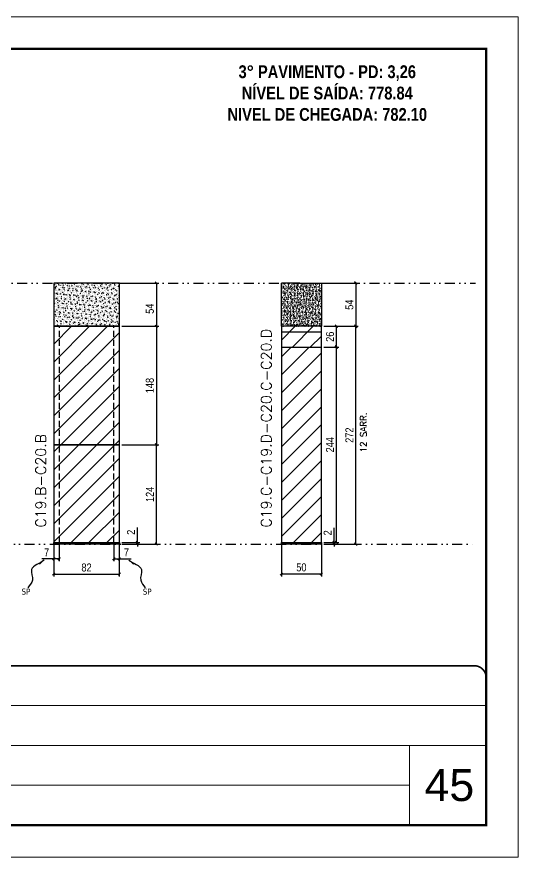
# Model space of a CAD drawing. Extents: x 2949 to 9203, y -16089 to 12527.
# Drawn here: x 3807 to 4434, y -1158 to -108 of the extents above; entities that cross this region are included whole.
import ezdxf

# ---------------------------------------------------------------- set-up
doc = ezdxf.new("R2010")
doc.units = 0
for name, pattern in [('CONTINUO', [0]), ('DASHED', [0.75, 0.5, -0.25]), ('DIVIDE2', [0.625, 0.25, -0.125, 0, -0.125, 0, -0.125]), ('HIDDEN', [0.375, 0.25, -0.125])]:
    doc.linetypes.add(name, pattern=pattern)
for name, color, linetype, lineweight in [('CARIMBO', 255, 'Continuous', 9), ('Folhas', 255, 'Continuous', 9), ('Hachura', 251, 'Continuous', 9), ('SARRAFO DE PRESSAO', 251, 'DASHED', 9), ('Texto Seção', 7, 'Continuous', 15)]:
    doc.layers.add(name, color=color, linetype=linetype, lineweight=lineweight)
for name, color, linetype in [('COTA', 241, 'Continuous'), ('cotas', 4, 'Continuous'), ('NOMENCLATURA', 7, 'Continuous'), ('Nível', 160, 'Continuous'), ('Painéis', 200, 'Continuous'), ('SARR_2.2x7', 40, 'Continuous'), ('Sarrafo de Pressão', 42, 'HIDDEN'), ('texto', 7, 'Continuous')]:
    doc.layers.add(name, color=color, linetype=linetype)
doc.styles.add('ARIAL', font='arial.ttf')
doc.styles.add('COTA TECNICA', font='techl___.ttf', dxfattribs={"height": 10})
doc.styles.add('COTA TECNICA-50', font='techl___.ttf', dxfattribs={"height": 10})
doc.styles.add('REGUA-120', font='ROMANS.shx', dxfattribs={"height": 15})
doc.styles.add('ROMANC', font='techb___.ttf', dxfattribs={"height": 2.5})
doc.styles.add('ROMANS', font='romans.shx')
doc.styles.get("Standard").update_dxf_attribs({"font": 'arial.ttf'})
doc.dimstyles.new('COTA PAINEL-50', dxfattribs={"dimtxt": 10, "dimasz": 3, "dimexe": 3, "dimexo": 3, "dimgap": 3, "dimtad": 1, "dimdec": 1, "dimzin": 12, "dimdsep": 46, "dimtxsty": 'COTA TECNICA-50', "dimblk1": 'OBLIQUE', "dimblk2": 'OBLIQUE', "dimsah": 1, "dimcen": 0.9, "dimclrd": 4, "dimclre": 4, "dimclrt": 240, "dimadec": 1, "dimazin": 3, "dimtfac": 1, "dimtdec": 1, "dimtmove": 0, "dimatfit": 3, "dimfxl": 1, "dimtolj": 1, "dimtzin": 12, "dimarcsym": 0})
doc.dimstyles.new('PAINEL', dxfattribs={"dimtxt": 10, "dimasz": 3, "dimexe": 3, "dimexo": 3, "dimgap": 3, "dimtad": 1, "dimdec": 1, "dimzin": 12, "dimdsep": 46, "dimtxsty": 'COTA TECNICA', "dimblk1": 'OBLIQUE', "dimblk2": 'OBLIQUE', "dimsah": 1, "dimcen": 0.9, "dimclrd": 4, "dimclre": 4, "dimclrt": 240, "dimadec": 1, "dimazin": 3, "dimtfac": 1, "dimtdec": 1, "dimtmove": 0, "dimatfit": 3, "dimfxl": 1, "dimtolj": 1, "dimtzin": 12, "dimarcsym": 0})
doc.dimstyles.get("Standard").update_dxf_attribs({"dimtxt": 0.18, "dimasz": 0.18, "dimexe": 0.18, "dimexo": 0.0625, "dimgap": 0.09, "dimtad": 0, "dimtih": 1, "dimtoh": 1, "dimdec": 4, "dimzin": 0, "dimdsep": 46, "dimtxsty": 'Standard', "dimcen": 0.09, "dimadec": 0, "dimazin": 0, "dimtfac": 1, "dimtdec": 4, "dimtofl": 0, "dimtmove": 0, "dimatfit": 3, "dimfxl": 1, "dimtolj": 1, "dimtzin": 0, "dimarcsym": 0})
pattern_1 = [(45, (70.199, 3445.725), (-11.22532, 11.22532), [])]

# ---------------------------------------------------------------- blocks, each defined once
blk = doc.blocks.new('9999999999')
at = {"color": 30, "linetype": 'CONTINUO'}
for p, q in [((98564.6, 34379.6), (99584, 34379.6)), ((98564.6, 34329.8), (99488, 34329.8)), ((99584, 34329.8), (99488, 34329.8)), ((99488, 34329.8), (99488, 34230.2)), ((98564.6, 34280), (99488, 34280))]:
    blk.add_line(p, q, dxfattribs=at)
at = {"color": 30, "linetype": 'CONTINUO', "const_width": 2}
blk.add_lwpolyline([(99584, 34230.2), (99584, 34414.4, 0.414214), (99569, 34429.4), (98229, 34429.4, 0.414214), (98214, 34414.4), (98214, 34245.2, 0.414214), (98229, 34230.2), (99584, 34230.2)], format="xyb", dxfattribs=at)
at = {"layer": 'Folhas'}
blk.add_lwpolyline([(98139, 34190.2), (99624, 34190.2), (99624, 35240.2), (98139, 35240.2)], close=True, dxfattribs=at)
at = {"layer": 'Folhas', "color": 30, "const_width": 3}
blk.add_lwpolyline([(98214, 34230.2), (99584, 34230.2), (99584, 35200.2), (98214, 35200.2)], close=True, dxfattribs=at)
blk = doc.blocks.new('_Oblique')
at = {"color": 0, "linetype": 'ByBlock', "lineweight": -2}
blk.add_line((-0.5, -0.5), (0.5, 0.5), dxfattribs=at)
blk = doc.blocks.new('*D2717')
at = {"layer": 'COTA', "color": 4, "lineweight": -2, "transparency": 16777216}
for p, q in [((3853.4, -767.3), (3853.4, -806.8)), ((3935.4, -767.3), (3935.4, -806.8)), ((3853.4, -803.8), (3935.4, -803.8))]:
    blk.add_line(p, q, dxfattribs=at)
at = {"layer": 'Defpoints', "color": 0, "transparency": 16777216}
for p in [(3853.4, -764.3), (3935.4, -764.3), (3935.4, -803.8)]:
    blk.add_point(p, dxfattribs=at)
at = {"layer": 'COTA', "color": 4, "lineweight": -2, "transparency": 16777216, "xscale": 3, "yscale": 3, "zscale": 3, "rotation": 180}
blk.add_blockref('_Oblique', (3853.4, -803.8), dxfattribs=at)
at = {"layer": 'COTA', "color": 4, "lineweight": -2, "transparency": 16777216, "xscale": 3, "yscale": 3, "zscale": 3}
blk.add_blockref('_Oblique', (3935.4, -803.8), dxfattribs=at)
at = {"layer": 'COTA', "color": 240, "transparency": 16777216, "insert": (3894.4, -795.7), "char_height": 10, "attachment_point": 5, "style": 'COTA TECNICA'}
blk.add_mtext('\\A1;82', dxfattribs=at)
blk = doc.blocks.new('*D2718')
at = {"layer": 'COTA', "color": 4, "lineweight": -2, "transparency": 16777216}
for p, q in [((3938.4, -642.3), (3984.7, -642.3)), ((3981.7, -766.3), (3981.7, -642.3)), ((3938.4, -766.3), (3984.7, -766.3))]:
    blk.add_line(p, q, dxfattribs=at)
at = {"layer": 'Defpoints', "color": 0, "transparency": 16777216}
for p in [(3935.4, -642.3), (3981.7, -642.3), (3935.4, -766.3)]:
    blk.add_point(p, dxfattribs=at)
at = {"layer": 'COTA', "color": 4, "lineweight": -2, "transparency": 16777216, "xscale": 3, "yscale": 3, "zscale": 3}
for p, rotation in [((3981.7, -642.3), 90), ((3981.7, -766.3), 270)]:
    blk.add_blockref('_Oblique', p, dxfattribs=dict(at, rotation=rotation))
at = {"layer": 'COTA', "color": 240, "transparency": 16777216, "insert": (3973.6, -704.3), "char_height": 10, "attachment_point": 5, "rotation": 90, "style": 'COTA TECNICA-50'}
blk.add_mtext('\\A1;124', dxfattribs=at)
blk = doc.blocks.new('*D2719')
at = {"layer": 'COTA', "color": 4, "lineweight": -2, "transparency": 16777216}
for p, q in [((3958, -764.3), (3958, -745.5)), ((3938.4, -764.3), (3961, -764.3)), ((3938.4, -766.3), (3961, -766.3)), ((3958, -766.3), (3958, -764.3)), ((3958, -766.3), (3958, -769.3))]:
    blk.add_line(p, q, dxfattribs=at)
at = {"layer": 'Defpoints', "color": 0, "transparency": 16777216}
for p in [(3935.4, -764.3), (3935.4, -766.3), (3958, -766.3)]:
    blk.add_point(p, dxfattribs=at)
at = {"layer": 'COTA', "color": 4, "lineweight": -2, "transparency": 16777216, "xscale": 3, "yscale": 3, "zscale": 3}
for p, rotation in [((3958, -764.3), 270), ((3958, -766.3), 90)]:
    blk.add_blockref('_Oblique', p, dxfattribs=dict(at, rotation=rotation))
at = {"layer": 'COTA', "color": 240, "transparency": 16777216, "insert": (3950, -751.6), "char_height": 10, "attachment_point": 5, "rotation": 90, "style": 'COTA TECNICA-50'}
blk.add_mtext('\\A1;2', dxfattribs=at)
blk = doc.blocks.new('*D2720')
at = {"layer": 'COTA', "color": 4, "linetype": 'ByBlock', "lineweight": -2, "transparency": 16777216}
for p, q in [((3938.4, -440.3), (3984.7, -440.3)), ((3981.7, -440.3), (3981.7, -494.3)), ((3938.4, -494.3), (3984.7, -494.3))]:
    blk.add_line(p, q, dxfattribs=at)
at = {"layer": 'Defpoints', "color": 0, "linetype": 'ByBlock', "transparency": 16777216}
for p in [(3935.4, -440.3), (3935.4, -494.3), (3981.7, -494.3)]:
    blk.add_point(p, dxfattribs=at)
at = {"layer": 'COTA', "color": 4, "linetype": 'ByBlock', "lineweight": -2, "transparency": 16777216, "xscale": 3, "yscale": 3, "zscale": 3}
for p, rotation in [((3981.7, -440.3), 90), ((3981.7, -494.3), 270)]:
    blk.add_blockref('_Oblique', p, dxfattribs=dict(at, rotation=rotation))
at = {"layer": 'COTA', "color": 240, "linetype": 'ByBlock', "transparency": 16777216, "insert": (3973.6, -472.3), "char_height": 10, "attachment_point": 5, "rotation": 90, "style": 'COTA TECNICA'}
blk.add_mtext('\\A1;54', dxfattribs=at)
blk = doc.blocks.new('*D2731')
at = {"layer": 'COTA', "color": 4, "linetype": 'ByBlock', "lineweight": -2, "transparency": 16777216}
for p, q in [((3938.4, -494.3), (3984.7, -494.3)), ((3981.7, -494.3), (3981.7, -642.3)), ((3938.4, -642.3), (3984.7, -642.3))]:
    blk.add_line(p, q, dxfattribs=at)
at = {"layer": 'Defpoints', "color": 0, "linetype": 'ByBlock', "transparency": 16777216}
for p in [(3935.4, -494.3), (3935.4, -642.3), (3981.7, -642.3)]:
    blk.add_point(p, dxfattribs=at)
at = {"layer": 'COTA', "color": 4, "linetype": 'ByBlock', "lineweight": -2, "transparency": 16777216, "xscale": 3, "yscale": 3, "zscale": 3}
for p, rotation in [((3981.7, -494.3), 90), ((3981.7, -642.3), 270)]:
    blk.add_blockref('_Oblique', p, dxfattribs=dict(at, rotation=rotation))
at = {"layer": 'COTA', "color": 240, "linetype": 'ByBlock', "transparency": 16777216, "insert": (3973.6, -568.3), "char_height": 10, "attachment_point": 5, "rotation": 90, "style": 'COTA TECNICA'}
blk.add_mtext('\\A1;148', dxfattribs=at)
blk = doc.blocks.new('*D2721')
at = {"layer": 'COTA', "color": 4, "lineweight": -2, "transparency": 16777216}
for p, q in [((4138, -767.3), (4138, -806.7)), ((4188, -767.3), (4188, -806.7)), ((4138, -803.7), (4188, -803.7))]:
    blk.add_line(p, q, dxfattribs=at)
at = {"layer": 'Defpoints', "color": 0, "transparency": 16777216}
for p in [(4138, -764.3), (4188, -764.3), (4188, -803.7)]:
    blk.add_point(p, dxfattribs=at)
at = {"layer": 'COTA', "color": 4, "lineweight": -2, "transparency": 16777216, "xscale": 3, "yscale": 3, "zscale": 3, "rotation": 180}
blk.add_blockref('_Oblique', (4138, -803.7), dxfattribs=at)
at = {"layer": 'COTA', "color": 4, "lineweight": -2, "transparency": 16777216, "xscale": 3, "yscale": 3, "zscale": 3}
blk.add_blockref('_Oblique', (4188, -803.7), dxfattribs=at)
at = {"layer": 'COTA', "color": 240, "transparency": 16777216, "insert": (4163, -795.5), "char_height": 10, "attachment_point": 5, "style": 'COTA TECNICA'}
blk.add_mtext('\\A1;50', dxfattribs=at)
blk = doc.blocks.new('*D2722')
at = {"layer": 'COTA', "color": 4, "lineweight": -2, "transparency": 16777216}
for p, q in [((4191, -494.3), (4234.1, -494.3)), ((4231.1, -766.3), (4231.1, -494.3)), ((4191, -766.3), (4234.1, -766.3))]:
    blk.add_line(p, q, dxfattribs=at)
at = {"layer": 'Defpoints', "color": 0, "transparency": 16777216}
for p in [(4188, -494.3), (4231.1, -494.3), (4188, -766.3)]:
    blk.add_point(p, dxfattribs=at)
at = {"layer": 'COTA', "color": 4, "lineweight": -2, "transparency": 16777216, "xscale": 3, "yscale": 3, "zscale": 3}
for p, rotation in [((4231.1, -494.3), 90), ((4231.1, -766.3), 270)]:
    blk.add_blockref('_Oblique', p, dxfattribs=dict(at, rotation=rotation))
at = {"layer": 'COTA', "color": 240, "transparency": 16777216, "insert": (4223, -630.3), "char_height": 10, "attachment_point": 5, "rotation": 90, "style": 'COTA TECNICA'}
blk.add_mtext('\\A1;272', dxfattribs=at)
blk = doc.blocks.new('*D2723')
at = {"layer": 'COTA', "color": 4, "lineweight": -2, "transparency": 16777216}
for p, q in [((4203.8, -764.3), (4203.8, -746.2)), ((4191, -764.3), (4206.8, -764.3)), ((4191, -766.3), (4206.8, -766.3)), ((4203.8, -766.3), (4203.8, -764.3)), ((4203.8, -766.3), (4203.8, -769.3))]:
    blk.add_line(p, q, dxfattribs=at)
at = {"layer": 'Defpoints', "color": 0, "transparency": 16777216}
for p in [(4188, -764.3), (4188, -766.3), (4203.8, -764.3)]:
    blk.add_point(p, dxfattribs=at)
at = {"layer": 'COTA', "color": 4, "lineweight": -2, "transparency": 16777216, "xscale": 3, "yscale": 3, "zscale": 3}
for p, rotation in [((4203.8, -764.3), 270), ((4203.8, -766.3), 90)]:
    blk.add_blockref('_Oblique', p, dxfattribs=dict(at, rotation=rotation))
at = {"layer": 'COTA', "color": 240, "transparency": 16777216, "insert": (4195.8, -752.3), "char_height": 10, "attachment_point": 5, "rotation": 90, "style": 'COTA TECNICA-50'}
blk.add_mtext('\\A1;2', dxfattribs=at)
blk = doc.blocks.new('*D2733')
at = {"layer": 'COTA', "color": 4, "linetype": 'ByBlock', "lineweight": -2, "transparency": 16777216}
for p, q in [((4191, -520.3), (4209.9, -520.3)), ((4206.9, -764.3), (4206.9, -520.3)), ((4191, -764.3), (4209.9, -764.3))]:
    blk.add_line(p, q, dxfattribs=at)
at = {"layer": 'Defpoints', "color": 0, "linetype": 'ByBlock', "transparency": 16777216}
for p in [(4188, -520.3), (4206.9, -520.3), (4188, -764.3)]:
    blk.add_point(p, dxfattribs=at)
at = {"layer": 'COTA', "color": 4, "linetype": 'ByBlock', "lineweight": -2, "transparency": 16777216, "xscale": 3, "yscale": 3, "zscale": 3}
for p, rotation in [((4206.9, -520.3), 90), ((4206.9, -764.3), 270)]:
    blk.add_blockref('_Oblique', p, dxfattribs=dict(at, rotation=rotation))
at = {"layer": 'COTA', "color": 240, "linetype": 'ByBlock', "transparency": 16777216, "insert": (4198.8, -642.3), "char_height": 10, "attachment_point": 5, "rotation": 90, "style": 'COTA TECNICA'}
blk.add_mtext('\\A1;244', dxfattribs=at)
blk = doc.blocks.new('*D2734')
at = {"layer": 'COTA', "color": 4, "linetype": 'ByBlock', "lineweight": -2, "transparency": 16777216}
for p, q in [((4191, -494.3), (4209.9, -494.3)), ((4206.9, -520.3), (4206.9, -494.3)), ((4191, -520.3), (4209.9, -520.3))]:
    blk.add_line(p, q, dxfattribs=at)
at = {"layer": 'Defpoints', "color": 0, "linetype": 'ByBlock', "transparency": 16777216}
for p in [(4188, -494.3), (4206.9, -494.3), (4188, -520.3)]:
    blk.add_point(p, dxfattribs=at)
at = {"layer": 'COTA', "color": 4, "linetype": 'ByBlock', "lineweight": -2, "transparency": 16777216, "xscale": 3, "yscale": 3, "zscale": 3}
for p, rotation in [((4206.9, -494.3), 90), ((4206.9, -520.3), 270)]:
    blk.add_blockref('_Oblique', p, dxfattribs=dict(at, rotation=rotation))
at = {"layer": 'COTA', "color": 240, "linetype": 'ByBlock', "transparency": 16777216, "insert": (4198.8, -507.3), "char_height": 10, "attachment_point": 5, "rotation": 90, "style": 'COTA TECNICA'}
blk.add_mtext('\\A1;26', dxfattribs=at)
blk = doc.blocks.new('*D2726')
at = {"layer": 'COTA', "color": 4, "lineweight": -2, "transparency": 16777216}
for p, q in [((3853.4, -769.3), (3853.4, -787.8)), ((3860.4, -767.3), (3860.4, -787.8)), ((3853.4, -784.8), (3838.7, -784.8)), ((3860.4, -784.8), (3853.4, -784.8))]:
    blk.add_line(p, q, dxfattribs=at)
at = {"layer": 'Defpoints', "color": 0, "transparency": 16777216}
for p in [(3853.4, -766.3), (3860.4, -764.3), (3853.4, -784.8)]:
    blk.add_point(p, dxfattribs=at)
at = {"layer": 'COTA', "color": 4, "lineweight": -2, "transparency": 16777216, "xscale": 3, "yscale": 3, "zscale": 3, "rotation": 180}
blk.add_blockref('_Oblique', (3853.4, -784.8), dxfattribs=at)
at = {"layer": 'COTA', "color": 4, "lineweight": -2, "transparency": 16777216, "xscale": 3, "yscale": 3, "zscale": 3}
blk.add_blockref('_Oblique', (3860.4, -784.8), dxfattribs=at)
at = {"layer": 'COTA', "color": 240, "transparency": 16777216, "insert": (3844.6, -776.7), "char_height": 10, "attachment_point": 5, "style": 'COTA TECNICA-50'}
blk.add_mtext('\\A1;7', dxfattribs=at)
blk = doc.blocks.new('*D2727')
at = {"layer": 'COTA', "color": 4, "lineweight": -2, "transparency": 16777216}
for p, q in [((3928.4, -767.3), (3928.4, -787.8)), ((3935.4, -769.3), (3935.4, -787.8)), ((3928.4, -784.8), (3935.4, -784.8)), ((3935.4, -784.8), (3950.2, -784.8))]:
    blk.add_line(p, q, dxfattribs=at)
at = {"layer": 'Defpoints', "color": 0, "transparency": 16777216}
for p in [(3928.4, -764.3), (3935.4, -766.3), (3935.4, -784.8)]:
    blk.add_point(p, dxfattribs=at)
at = {"layer": 'COTA', "color": 4, "lineweight": -2, "transparency": 16777216, "xscale": 3, "yscale": 3, "zscale": 3, "rotation": 180}
blk.add_blockref('_Oblique', (3928.4, -784.8), dxfattribs=at)
at = {"layer": 'COTA', "color": 4, "lineweight": -2, "transparency": 16777216, "xscale": 3, "yscale": 3, "zscale": 3}
blk.add_blockref('_Oblique', (3935.4, -784.8), dxfattribs=at)
at = {"layer": 'COTA', "color": 240, "transparency": 16777216, "insert": (3944.3, -776.7), "char_height": 10, "attachment_point": 5, "style": 'COTA TECNICA-50'}
blk.add_mtext('\\A1;7', dxfattribs=at)
blk = doc.blocks.new('*D2729')
at = {"layer": 'cotas', "color": 4, "linetype": 'ByBlock', "lineweight": -2, "transparency": 16777216}
for p, q in [((4191, -440.3), (4234.1, -440.3)), ((4231.1, -440.3), (4231.1, -494.3)), ((4191, -494.3), (4234.1, -494.3))]:
    blk.add_line(p, q, dxfattribs=at)
at = {"layer": 'Defpoints', "color": 0, "linetype": 'ByBlock', "transparency": 16777216}
for p in [(4188, -440.3), (4188, -494.3), (4231.1, -494.3)]:
    blk.add_point(p, dxfattribs=at)
at = {"layer": 'cotas', "color": 4, "linetype": 'ByBlock', "lineweight": -2, "transparency": 16777216, "xscale": 3, "yscale": 3, "zscale": 3}
for p, rotation in [((4231.1, -440.3), 90), ((4231.1, -494.3), 270)]:
    blk.add_blockref('_Oblique', p, dxfattribs=dict(at, rotation=rotation))
at = {"layer": 'cotas', "color": 240, "linetype": 'ByBlock', "transparency": 16777216, "insert": (4223, -467.3), "char_height": 10, "attachment_point": 5, "rotation": 90, "style": 'COTA TECNICA'}
blk.add_mtext('\\A1;54', dxfattribs=at)

msp = doc.modelspace()

# ---------------------------------------------------------------- hatches: boundary and pattern name
at = {"layer": 'COTA', "linetype": 'ByBlock'}
h = msp.add_hatch(dxfattribs=at)
h.set_pattern_fill('AR-CONC', color=256, scale=0.03)
h.set_pattern_definition([(50, (-125985.4815, -26160.196), (5.46554007, -0.47817257), [0.5715, -6.2865]), (355, (-125985.4815, -26160.196), (-1.05730264, 5.73170536), [0.4572, -5.02921753]), (100.4514447, (-125985.026, -26160.2357), (4.40823741, 5.25353256), [0.48570026, -5.34270734]), (46.1842, (-125985.4815, -26158.672), (8.13237123, -1.26126984), [0.85725, -9.42975]), (96.6355576, (-125984.804, -26158.777), (7.122124, 7.42278374), [0.7285507, -8.01406824]), (351.184151, (-125985.4815, -26158.672), (7.122124, 7.42278374), [0.685799, -7.54379196]), (21, (-125984.7195, -26159.053), (4.54843174, -3.06795595), [0.5715, -6.2865]), (326, (-125984.7195, -26159.053), (1.85406085, 5.52563898), [0.4572, -5.0292]), (71.451445, (-125984.3404, -26159.3085), (6.40249258, 2.45768307), [0.48570026, -5.34269813]), (37.5, (-125985.4815, -26160.1958), (0.092658098, 2.536651166), [0, -4.96824, 0, -5.1054, 0, -5.04825]), (7.5, (-125985.4815, -26160.1958), (2.004589875, 3.005417245), [0, -2.91084, 0, -4.85394, 0, -1.92405]), (327.5, (-125987.1807, -26160.1958), (4.067717855, -0.17186232), [0, -1.905, 0, -5.9436, 0, -7.8867]), (317.5, (-125987.9427, -26160.196), (4.44387544, 0.76279473), [0, -2.4765, 0, -3.94716, 0, -5.6007])])
h.paths.add_polyline_path([(3853.45, -440.31), (3853.45, -494.31), (3935.45, -494.31), (3935.45, -440.31)])
h = msp.add_hatch(dxfattribs=at)
h.set_pattern_fill('AR-CONC', color=256, scale=0.03)
h.paths.add_polyline_path([(4188.01, -440.31), (4161.01, -440.31), (4138.01, -440.31), (4138.01, -494.31), (4188.01, -494.31)])
at = {"layer": 'Hachura', "linetype": 'ByBlock'}
h = msp.add_hatch(dxfattribs=at)
h.set_pattern_fill('ANSI31', color=256, scale=5)
h.set_pattern_definition(pattern_1)
h.paths.add_polyline_path([(3935.45, -494.31), (3853.45, -494.31), (3853.45, -642.31), (3935.45, -642.31)])
h = msp.add_hatch(dxfattribs=at)
h.set_pattern_fill('ANSI31', color=256, scale=5)
h.set_pattern_definition([(45, (-78.298, 3421.725), (-11.22532, 11.22532), [])])
h.paths.add_polyline_path([(4138.01, -520.31), (4188.01, -520.31), (4188.01, -494.31), (4138.01, -494.31)])
h = msp.add_hatch(dxfattribs=at)
h.set_pattern_fill('ANSI31', color=256, scale=5)
h.set_pattern_definition([(45, (-78.298, 3445.725), (-11.22532, 11.22532), [])])
h.paths.add_polyline_path([(4188.01, -520.31), (4138.01, -520.31), (4138.01, -764.31), (4188.01, -764.31)])
h = msp.add_hatch(dxfattribs=at)
h.set_pattern_fill('ANSI31', color=256, scale=5)
h.set_pattern_definition(pattern_1)
h.paths.add_polyline_path([(3935.45, -642.31), (3853.45, -642.31), (3853.45, -764.31), (3935.45, -764.31)])

# ---------------------------------------------------------------- linework, layer by layer
at = {"layer": 'COTA', "linetype": 'ByBlock'}
msp.add_line((4161.01, -440.31), (4138.01, -440.31), dxfattribs=at)
msp.add_lwpolyline([(3853.45, -494.31), (3935.45, -494.31), (3935.45, -440.31), (3853.45, -440.31)], close=True, dxfattribs=at)
msp.add_lwpolyline([(4161.01, -440.31), (4188.01, -440.31), (4188.01, -494.31), (4138.01, -494.31), (4138.01, -440.31)], dxfattribs=at)
at = {"layer": 'Nível', "color": 4, "linetype": 'DIVIDE2', "ltscale": 50}
for p, q in [((3304.63, -440.31), (4380.53, -440.31)), ((3313.77, -766.31), (4380.53, -766.31))]:
    msp.add_line(p, q, dxfattribs=at)
at = {"layer": 'Painéis'}
for p, q in [((3935.45, -494.31), (3853.45, -494.31)), ((4188.01, -494.31), (4138.01, -494.31)), ((4188.01, -494.31), (4138.01, -494.31)), ((4138.01, -520.31), (4188.01, -520.31))]:
    msp.add_line(p, q, dxfattribs=at)
for points in [[(3853.45, -642.31), (3935.45, -642.31), (3935.45, -494.31), (3853.45, -494.31)], [(4138.01, -764.31), (4188.01, -764.31), (4188.01, -494.31), (4138.01, -494.31)], [(3853.45, -764.31), (3935.45, -764.31), (3935.45, -642.31), (3853.45, -642.31)], [(3853.45, -764.31), (3935.45, -764.31), (3935.45, -766.31), (3853.45, -766.31)], [(4138.01, -764.31), (4188.01, -764.31), (4188.01, -766.31), (4138.01, -766.31)]]:
    msp.add_lwpolyline(points, close=True, dxfattribs=at)
at = {"layer": 'SARR_2.2x7'}
msp.add_line((4138.01, -501.31), (4188.01, -501.31), dxfattribs=at)
at = {"layer": 'Sarrafo de Pressão', "ltscale": 30}
for p, q in [((3860.45, -642.31), (3860.45, -494.31)), ((3928.45, -642.31), (3928.45, -494.31)), ((3860.45, -764.31), (3860.45, -642.31)), ((3928.45, -764.31), (3928.45, -642.31))]:
    msp.add_line(p, q, dxfattribs=at)

# ---------------------------------------------------------------- block references
at = {"layer": 'SARRAFO DE PRESSAO', "color": 6, "linetype": 'ByBlock'}
msp.add_blockref('9999999999', (-95189.94, -35347.8), dxfattribs=at)

# ---------------------------------------------------------------- texts
at = {"layer": 'CARIMBO', "style": 'ARIAL'}
msp.add_text('45', height=40, dxfattribs=at).set_placement((4316.89, -1087.45))
at = {"layer": 'NOMENCLATURA', "color": 2, "insert": (4195.36, -141.53), "char_height": 16, "attachment_point": 2, "style": 'ROMANC'}
msp.add_mtext_dynamic_manual_height_columns('\\P3° PAVIMENTO - PD: 3,26\\PNÍVEL DE SAÍDA: 778.84\\PNIVEL DE CHEGADA: 782.10', width=300.2766, gutter_width=1, heights=[0], dxfattribs=at)
at = {"layer": 'texto', "color": 0, "char_height": 7.5, "attachment_point": 5}
for insert in [(3818.67, -825.8), (3970.22, -825.8)]:
    msp.add_mtext('{\\fTahoma|b0|i0|c0|p34;\\C4;SP}', dxfattribs=dict(at, insert=insert))
at = {"layer": 'Texto Seção', "linetype": 'Continuous', "style": 'ROMANS'}
msp.add_text('12 SARR.', height=8, rotation=90, dxfattribs=at).set_placement((4244.59, -651.96))
at = {"layer": 'Texto Seção', "char_height": 13, "width": 285.3299, "attachment_point": 7, "rotation": 90, "style": 'REGUA-120'}
for s, insert in [('\\pxt17;C19.C-C19.D-C20.C-C20.D', (4125.63, -745.84)), ('C19.B-C20.B', (3843.77, -745.84))]:
    msp.add_mtext(s, dxfattribs=dict(at, insert=insert))

# ---------------------------------------------------------------- dimensions: what is measured, and where the dimension line sits
at = {"layer": 'COTA', "linetype": 'ByBlock'}
dim = msp.add_linear_dim(base=(3981.69, -494.31), p1=(3935.45, -440.31), p2=(3935.45, -494.31), angle=90, dimstyle='PAINEL', dxfattribs=at)
dim.commit()
dim.dimension.update_dxf_attribs({"geometry": '*D2720', "text_midpoint": (3981.69, -472.31), "dimtype": 160})
for base, p1, p2, picture, middle in [((3981.69, -642.31), (3935.45, -494.31), (3935.45, -642.31), '*D2731', (3973.59, -568.31)), ((4206.92, -494.31), (4188.01, -520.31), (4188.01, -494.31), '*D2734', (4198.82, -507.31)), ((4206.92, -520.31), (4188.01, -764.31), (4188.01, -520.31), '*D2733', (4198.84, -642.31))]:
    dim = msp.add_linear_dim(base=base, p1=p1, p2=p2, angle=90, dimstyle='PAINEL', dxfattribs=at)
    dim.commit()
    dim.dimension.update_dxf_attribs({"geometry": picture, "text_midpoint": middle})
at = {"layer": 'COTA'}
dim = msp.add_linear_dim(base=(4231.09, -494.31), p1=(4188.01, -766.31), p2=(4188.01, -494.31), angle=90, dimstyle='PAINEL', override={"dimarcsym": 2}, dxfattribs=at)
dim.commit()
dim.dimension.update_dxf_attribs({"geometry": '*D2722', "text_midpoint": (4223.02, -630.31)})
for base, p1, p2, angle, picture, middle in [((3981.69, -642.31), (3935.45, -766.31), (3935.45, -642.31), 90, '*D2718', (3973.61, -704.31)), ((3853.45, -784.82), (3860.45, -764.31), (3853.45, -766.31), 180, '*D2726', (3844.58, -776.75))]:
    dim = msp.add_linear_dim(base=base, p1=p1, p2=p2, angle=angle, dimstyle='COTA PAINEL-50', dxfattribs=at)
    dim.commit()
    dim.dimension.update_dxf_attribs({"geometry": picture, "text_midpoint": middle})
for base, p1, p2, picture, middle in [((3957.97, -766.31), (3935.45, -764.31), (3935.45, -766.31), '*D2719', (3957.97, -751.56)), ((4203.76, -764.31), (4188.01, -766.31), (4188.01, -764.31), '*D2723', (4203.76, -752.25))]:
    dim = msp.add_linear_dim(base=base, p1=p1, p2=p2, angle=90, dimstyle='COTA PAINEL-50', dxfattribs=at)
    dim.commit()
    dim.dimension.update_dxf_attribs({"geometry": picture, "text_midpoint": middle, "dimtype": 160})
for base, p1, p2, picture, middle in [((3935.45, -803.76), (3853.45, -764.31), (3935.45, -764.31), '*D2717', (3894.45, -795.67)), ((4188.01, -803.65), (4138.01, -764.31), (4188.01, -764.31), '*D2721', (4163.01, -795.54))]:
    dim = msp.add_linear_dim(base=base, p1=p1, p2=p2, dimstyle='PAINEL', override={"dimarcsym": 2}, dxfattribs=at)
    dim.commit()
    dim.dimension.update_dxf_attribs({"geometry": picture, "text_midpoint": middle})
dim = msp.add_linear_dim(base=(3935.45, -784.82), p1=(3928.45, -764.31), p2=(3935.45, -766.31), dimstyle='COTA PAINEL-50', dxfattribs=at)
dim.commit()
dim.dimension.update_dxf_attribs({"geometry": '*D2727', "text_midpoint": (3944.31, -776.75)})
at = {"layer": 'cotas', "linetype": 'ByBlock'}
dim = msp.add_linear_dim(base=(4231.09, -494.31), p1=(4188.01, -440.31), p2=(4188.01, -494.31), angle=90, dimstyle='PAINEL', dxfattribs=at)
dim.commit()
dim.dimension.update_dxf_attribs({"geometry": '*D2729', "text_midpoint": (4222.98, -467.31)})

# ---------------------------------------------------------------- leaders
at = {"layer": 'COTA', "path_type": 1}
for points in [[(3841.62, -786.49), (3825.83, -798.32), (3826.76, -811.33), (3821.2, -821.11)], [(3947.28, -786.49), (3963.06, -798.32), (3962.14, -811.33), (3967.69, -821.11)]]:
    msp.add_leader(points, dimstyle='Standard', override={"dimasz": 8}, dxfattribs=at)

doc.saveas('drawing.dxf')
